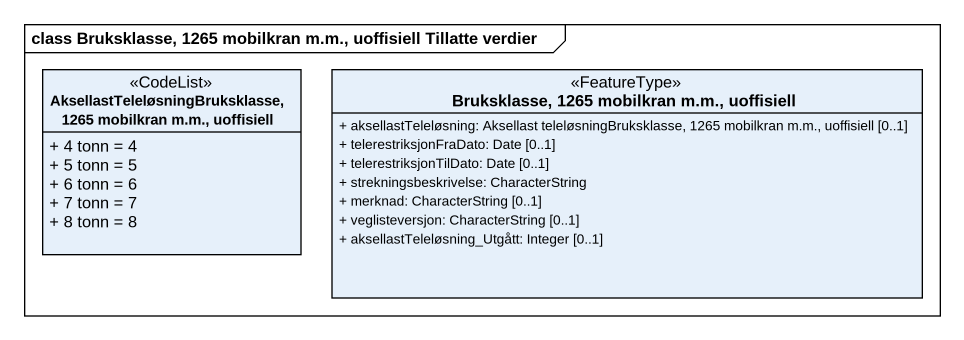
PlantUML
@startuml
mainframe class Bruksklasse, 1265 mobilkran m.m., uoffisiell Tillatte verdier
hide circle
hide empty members
skinparam classAttributeIconSize 0
class "AksellastTeleløsningBruksklasse, 1265 mobilkran m.m., uoffisiell" as AksellastTeleløsningBrukskla <<CodeList>> {
  + 4 tonn = 4
  + 5 tonn = 5
  + 6 tonn = 6
  + 7 tonn = 7
  + 8 tonn = 8
}
class "Bruksklasse, 1265 mobilkran m.m., uoffisiell" as Bruksklasse_1265_mobilkran <<FeatureType>> {
  + aksellastTeleløsning: Aksellast teleløsningBruksklasse, 1265 mobilkran m.m., uoffisiell [0..1]
  + telerestriksjonFraDato: Date [0..1]
  + telerestriksjonTilDato: Date [0..1]
  + strekningsbeskrivelse: CharacterString
  + merknad: CharacterString [0..1]
  + veglisteversjon: CharacterString [0..1]
  + aksellastTeleløsning_Utgått: Integer [0..1]
}
@enduml
